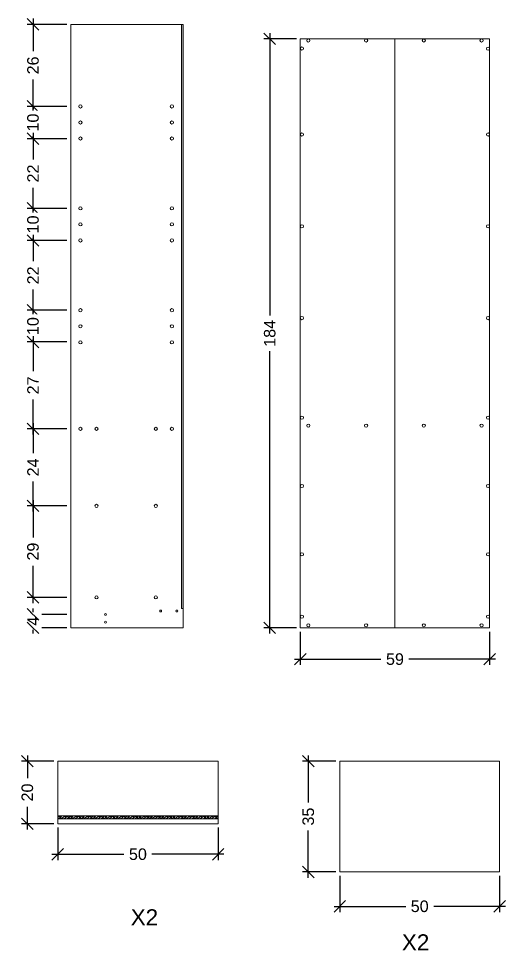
# Model space of a CAD drawing. Header units: inches. Extents: x 284 to 1896, y 202 to 1902.
# Drawn here: x 458.6 to 610.3, y 528 to 818.3 of the extents above; entities that cross this region are included whole.
import ezdxf

# ---------------------------------------------------------------- set-up
doc = ezdxf.new("R2010")
doc.units = ezdxf.units.IN
doc.header["$MEASUREMENT"] = 0
doc.layers.get('0').update_dxf_attribs({"lineweight": 20})
doc.layers.get('DEFPOINTS').update_dxf_attribs({"color": 210})
for name, color, linetype, lineweight in [('G-ANNO-TEXT', 3, 'Continuous', 18), ('quote', 5, 'Continuous', 18), ('Viti', 4, 'Continuous', 18)]:
    doc.layers.add(name, color=color, linetype=linetype, lineweight=lineweight)
doc.styles.add('ARIAL', font='Arial.ttf')
doc.dimstyles.new('TICK_36', dxfattribs={"dimtxt": 3.6, "dimasz": 3.6, "dimexe": 1.8, "dimexo": 1.2, "dimgap": 1.8, "dimtad": 0, "dimdec": 0, "dimzin": 0, "dimdsep": 46, "dimtxsty": 'ARIAL', "dimblk": 'OBLIQUE', "dimcen": 1.8, "dimdle": 1.8, "dimclrd": 256, "dimclrt": 256, "dimadec": 0, "dimazin": 0, "dimtfac": 1, "dimtdec": 0, "dimtmove": 1, "dimatfit": 3, "dimldrblk": 'OPEN90', "dimfxl": 1, "dimtfill": 1, "dimtolj": 1, "dimtzin": 0, "dimarcsym": 0})

# ---------------------------------------------------------------- blocks, each defined once
blk = doc.blocks.new('_Oblique')
at = {"color": 0, "linetype": 'ByBlock', "lineweight": -2}
blk.add_line((-0.5, -0.5), (0.5, 0.5), dxfattribs=at)
blk = doc.blocks.new('*D25')
at = {"layer": 'DEFPOINTS', "color": 0, "transparency": 16777216}
for p in [(474.83, 816.47), (463.04, 790.92), (474.83, 790.92)]:
    blk.add_point(p, dxfattribs=at)
at = {"layer": 'quote', "color": 0, "lineweight": -2, "transparency": 16777216}
for p, q in [((473.63, 816.47), (461.24, 816.47)), ((473.63, 790.92), (461.24, 790.92))]:
    blk.add_line(p, q, dxfattribs=at)
at = {"layer": 'quote', "lineweight": -2, "transparency": 16777216}
for p, q in [((463.04, 818.27), (463.04, 808.13)), ((463.04, 789.12), (463.04, 799.27))]:
    blk.add_line(p, q, dxfattribs=at)
at = {"layer": 'quote', "lineweight": -2, "transparency": 16777216, "xscale": 3.6, "yscale": 3.6, "zscale": 3.6}
for p, rotation in [((463.04, 816.47), 90), ((463.04, 790.92), 270)]:
    blk.add_blockref('_Oblique', p, dxfattribs=dict(at, rotation=rotation))
at = {"layer": 'quote', "transparency": 16777216, "insert": (463.04, 803.7), "char_height": 3.6, "attachment_point": 5, "rotation": 90, "style": 'ARIAL', "bg_fill": 3, "box_fill_scale": 1.25, "bg_fill_color": 256, "bg_fill_true_color": 13158600, "bg_fill_transparency": 0}
blk.add_mtext('\\A1;26', dxfattribs=at)
blk = doc.blocks.new('_Open90')
at = {"color": 0, "linetype": 'ByBlock', "lineweight": -2}
for p, q in [((0, 0), (-1, 0)), ((-0.5, 0.5), (0, 0)), ((0, 0), (-0.5, -0.5))]:
    blk.add_line(p, q, dxfattribs=at)
blk = doc.blocks.new('*D26')
at = {"layer": 'DEFPOINTS', "color": 0, "transparency": 16777216}
for p in [(474.83, 790.92), (474.83, 780.86)]:
    blk.add_point(p, dxfattribs=at)
at = {"layer": 'quote', "lineweight": -2, "transparency": 16777216}
for p, q in [((463.04, 790.92), (463.04, 794.52)), ((463.04, 790.92), (463.04, 790.1)), ((463.04, 780.86), (463.04, 781.69)), ((463.04, 780.86), (463.04, 777.26))]:
    blk.add_line(p, q, dxfattribs=at)
at = {"layer": 'quote', "color": 0, "lineweight": -2, "transparency": 16777216}
for p, q in [((473.63, 790.92), (461.24, 790.92)), ((473.63, 780.86), (461.24, 780.86))]:
    blk.add_line(p, q, dxfattribs=at)
at = {"layer": 'quote', "lineweight": -2, "transparency": 16777216, "xscale": 3.6, "yscale": 3.6, "zscale": 3.6}
for p, rotation in [((463.04, 790.92), 270), ((463.04, 780.86), 90)]:
    blk.add_blockref('_Oblique', p, dxfattribs=dict(at, rotation=rotation))
at = {"layer": 'quote', "transparency": 16777216, "insert": (463.04, 785.89), "char_height": 3.6, "attachment_point": 5, "rotation": 90, "style": 'ARIAL', "bg_fill": 3, "box_fill_scale": 1.25, "bg_fill_color": 256, "bg_fill_true_color": 13158600, "bg_fill_transparency": 0}
blk.add_mtext('\\A1;10', dxfattribs=at)
at = {"layer": 'DEFPOINTS', "color": 0, "transparency": 16777216}
blk.add_point((463.04, 780.86), dxfattribs=at)
blk = doc.blocks.new('*D27')
at = {"layer": 'DEFPOINTS', "color": 0, "transparency": 16777216}
for p in [(474.83, 780.86), (463.04, 759.17), (474.83, 759.17)]:
    blk.add_point(p, dxfattribs=at)
at = {"layer": 'quote', "lineweight": -2, "transparency": 16777216}
for p, q in [((463.04, 782.66), (463.04, 774.42)), ((463.04, 757.37), (463.04, 765.61))]:
    blk.add_line(p, q, dxfattribs=at)
at = {"layer": 'quote', "color": 0, "lineweight": -2, "transparency": 16777216}
for p, q in [((473.63, 780.86), (461.24, 780.86)), ((473.63, 759.17), (461.24, 759.17))]:
    blk.add_line(p, q, dxfattribs=at)
at = {"layer": 'quote', "lineweight": -2, "transparency": 16777216, "xscale": 3.6, "yscale": 3.6, "zscale": 3.6}
for p, rotation in [((463.04, 780.86), 90), ((463.04, 759.17), 270)]:
    blk.add_blockref('_Oblique', p, dxfattribs=dict(at, rotation=rotation))
at = {"layer": 'quote', "transparency": 16777216, "insert": (463.04, 770.02), "char_height": 3.6, "attachment_point": 5, "rotation": 90, "style": 'ARIAL', "bg_fill": 3, "box_fill_scale": 1.25, "bg_fill_color": 256, "bg_fill_true_color": 13158600, "bg_fill_transparency": 0}
blk.add_mtext('\\A1;22', dxfattribs=at)
blk = doc.blocks.new('*D28')
at = {"layer": 'DEFPOINTS', "color": 0, "transparency": 16777216}
for p in [(474.83, 759.17), (474.83, 749.14)]:
    blk.add_point(p, dxfattribs=at)
at = {"layer": 'quote', "lineweight": -2, "transparency": 16777216}
for p, q in [((463.04, 759.17), (463.04, 762.77)), ((463.04, 759.17), (463.04, 758.37)), ((463.04, 749.14), (463.04, 749.95)), ((463.04, 749.14), (463.04, 745.54))]:
    blk.add_line(p, q, dxfattribs=at)
at = {"layer": 'quote', "color": 0, "lineweight": -2, "transparency": 16777216}
for p, q in [((473.63, 759.17), (461.24, 759.17)), ((473.63, 749.14), (461.24, 749.14))]:
    blk.add_line(p, q, dxfattribs=at)
at = {"layer": 'quote', "lineweight": -2, "transparency": 16777216, "xscale": 3.6, "yscale": 3.6, "zscale": 3.6}
for p, rotation in [((463.04, 759.17), 270), ((463.04, 749.14), 90)]:
    blk.add_blockref('_Oblique', p, dxfattribs=dict(at, rotation=rotation))
at = {"layer": 'quote', "transparency": 16777216, "insert": (463.04, 754.16), "char_height": 3.6, "attachment_point": 5, "rotation": 90, "style": 'ARIAL', "bg_fill": 3, "box_fill_scale": 1.25, "bg_fill_color": 256, "bg_fill_true_color": 13158600, "bg_fill_transparency": 0}
blk.add_mtext('\\A1;10', dxfattribs=at)
at = {"layer": 'DEFPOINTS', "color": 0, "transparency": 16777216}
blk.add_point((463.04, 749.14), dxfattribs=at)
blk = doc.blocks.new('*D29')
at = {"layer": 'DEFPOINTS', "color": 0, "transparency": 16777216}
for p in [(474.83, 749.14), (463.04, 727.42), (474.83, 727.42)]:
    blk.add_point(p, dxfattribs=at)
at = {"layer": 'quote', "color": 0, "lineweight": -2, "transparency": 16777216}
for p, q in [((473.63, 749.14), (461.24, 749.14)), ((473.63, 727.42), (461.24, 727.42))]:
    blk.add_line(p, q, dxfattribs=at)
at = {"layer": 'quote', "lineweight": -2, "transparency": 16777216}
for p, q in [((463.04, 750.94), (463.04, 742.69)), ((463.04, 725.62), (463.04, 733.88))]:
    blk.add_line(p, q, dxfattribs=at)
at = {"layer": 'quote', "lineweight": -2, "transparency": 16777216, "xscale": 3.6, "yscale": 3.6, "zscale": 3.6}
for p, rotation in [((463.04, 749.14), 90), ((463.04, 727.42), 270)]:
    blk.add_blockref('_Oblique', p, dxfattribs=dict(at, rotation=rotation))
at = {"layer": 'quote', "transparency": 16777216, "insert": (463.04, 738.28), "char_height": 3.6, "attachment_point": 5, "rotation": 90, "style": 'ARIAL', "bg_fill": 3, "box_fill_scale": 1.25, "bg_fill_color": 256, "bg_fill_true_color": 13158600, "bg_fill_transparency": 0}
blk.add_mtext('\\A1;22', dxfattribs=at)
blk = doc.blocks.new('*D30')
at = {"layer": 'DEFPOINTS', "color": 0, "transparency": 16777216}
for p in [(474.83, 727.42), (474.83, 717.54)]:
    blk.add_point(p, dxfattribs=at)
at = {"layer": 'quote', "lineweight": -2, "transparency": 16777216}
for p, q in [((463.04, 727.42), (463.04, 731.02)), ((463.04, 727.42), (463.04, 726.69)), ((463.04, 717.54), (463.04, 718.28)), ((463.04, 717.54), (463.04, 713.94))]:
    blk.add_line(p, q, dxfattribs=at)
at = {"layer": 'quote', "color": 0, "lineweight": -2, "transparency": 16777216}
for p, q in [((473.63, 727.42), (461.24, 727.42)), ((473.63, 717.54), (461.24, 717.54))]:
    blk.add_line(p, q, dxfattribs=at)
at = {"layer": 'quote', "lineweight": -2, "transparency": 16777216, "xscale": 3.6, "yscale": 3.6, "zscale": 3.6}
for p, rotation in [((463.04, 727.42), 270), ((463.04, 717.54), 90)]:
    blk.add_blockref('_Oblique', p, dxfattribs=dict(at, rotation=rotation))
at = {"layer": 'quote', "transparency": 16777216, "insert": (463.04, 722.48), "char_height": 3.6, "attachment_point": 5, "rotation": 90, "style": 'ARIAL', "bg_fill": 3, "box_fill_scale": 1.25, "bg_fill_color": 256, "bg_fill_true_color": 13158600, "bg_fill_transparency": 0}
blk.add_mtext('\\A1;10', dxfattribs=at)
at = {"layer": 'DEFPOINTS', "color": 0, "transparency": 16777216}
blk.add_point((463.04, 717.54), dxfattribs=at)
blk = doc.blocks.new('*D31')
at = {"layer": 'DEFPOINTS', "color": 0, "transparency": 16777216}
for p in [(474.83, 717.54), (463.04, 690.47), (474.83, 690.47)]:
    blk.add_point(p, dxfattribs=at)
at = {"layer": 'quote', "color": 0, "lineweight": -2, "transparency": 16777216}
for p, q in [((473.63, 717.54), (461.24, 717.54)), ((473.63, 690.47), (461.24, 690.47))]:
    blk.add_line(p, q, dxfattribs=at)
at = {"layer": 'quote', "lineweight": -2, "transparency": 16777216}
for p, q in [((463.04, 719.34), (463.04, 708.44)), ((463.04, 688.67), (463.04, 699.58))]:
    blk.add_line(p, q, dxfattribs=at)
at = {"layer": 'quote', "lineweight": -2, "transparency": 16777216, "xscale": 3.6, "yscale": 3.6, "zscale": 3.6}
for p, rotation in [((463.04, 717.54), 90), ((463.04, 690.47), 270)]:
    blk.add_blockref('_Oblique', p, dxfattribs=dict(at, rotation=rotation))
at = {"layer": 'quote', "transparency": 16777216, "insert": (463.04, 704.01), "char_height": 3.6, "attachment_point": 5, "rotation": 90, "style": 'ARIAL', "bg_fill": 3, "box_fill_scale": 1.25, "bg_fill_color": 256, "bg_fill_true_color": 13158600, "bg_fill_transparency": 0}
blk.add_mtext('\\A1;27', dxfattribs=at)
blk = doc.blocks.new('*D32')
at = {"layer": 'DEFPOINTS', "color": 0, "transparency": 16777216}
for p in [(474.83, 690.47), (463.04, 666.47), (474.83, 666.47)]:
    blk.add_point(p, dxfattribs=at)
at = {"layer": 'quote', "lineweight": -2, "transparency": 16777216}
for p, q in [((463.04, 692.27), (463.04, 682.9)), ((463.04, 664.67), (463.04, 674.05))]:
    blk.add_line(p, q, dxfattribs=at)
at = {"layer": 'quote', "color": 0, "lineweight": -2, "transparency": 16777216}
for p, q in [((473.63, 690.47), (461.24, 690.47)), ((473.63, 666.47), (461.24, 666.47))]:
    blk.add_line(p, q, dxfattribs=at)
at = {"layer": 'quote', "lineweight": -2, "transparency": 16777216, "xscale": 3.6, "yscale": 3.6, "zscale": 3.6}
for p, rotation in [((463.04, 690.47), 90), ((463.04, 666.47), 270)]:
    blk.add_blockref('_Oblique', p, dxfattribs=dict(at, rotation=rotation))
at = {"layer": 'quote', "transparency": 16777216, "insert": (463.04, 678.47), "char_height": 3.6, "attachment_point": 5, "rotation": 90, "style": 'ARIAL', "bg_fill": 3, "box_fill_scale": 1.25, "bg_fill_color": 256, "bg_fill_true_color": 13158600, "bg_fill_transparency": 0}
blk.add_mtext('\\A1;24', dxfattribs=at)
blk = doc.blocks.new('*D33')
at = {"layer": 'DEFPOINTS', "color": 0, "transparency": 16777216}
for p in [(474.83, 666.47), (463.04, 637.97), (474.83, 637.97)]:
    blk.add_point(p, dxfattribs=at)
at = {"layer": 'quote', "lineweight": -2, "transparency": 16777216}
for p, q in [((463.04, 668.27), (463.04, 656.65)), ((463.04, 636.17), (463.04, 647.8))]:
    blk.add_line(p, q, dxfattribs=at)
at = {"layer": 'quote', "color": 0, "lineweight": -2, "transparency": 16777216}
for p, q in [((473.63, 666.47), (461.24, 666.47)), ((473.63, 637.97), (461.24, 637.97))]:
    blk.add_line(p, q, dxfattribs=at)
at = {"layer": 'quote', "lineweight": -2, "transparency": 16777216, "xscale": 3.6, "yscale": 3.6, "zscale": 3.6}
for p, rotation in [((463.04, 666.47), 90), ((463.04, 637.97), 270)]:
    blk.add_blockref('_Oblique', p, dxfattribs=dict(at, rotation=rotation))
at = {"layer": 'quote', "transparency": 16777216, "insert": (463.04, 652.22), "char_height": 3.6, "attachment_point": 5, "rotation": 90, "style": 'ARIAL', "bg_fill": 3, "box_fill_scale": 1.25, "bg_fill_color": 256, "bg_fill_true_color": 13158600, "bg_fill_transparency": 0}
blk.add_mtext('\\A1;29', dxfattribs=at)
blk = doc.blocks.new('*D34')
at = {"layer": 'DEFPOINTS', "color": 0, "transparency": 16777216}
for p in [(474.83, 632.67), (474.83, 628.47)]:
    blk.add_point(p, dxfattribs=at)
at = {"layer": 'quote', "lineweight": -2, "transparency": 16777216}
blk.add_line((463.04, 626.67), (463.04, 634.47), dxfattribs=at)
at = {"layer": 'quote', "color": 0, "lineweight": -2, "transparency": 16777216}
for p, q in [((473.63, 632.67), (461.24, 632.67)), ((473.63, 628.47), (461.24, 628.47))]:
    blk.add_line(p, q, dxfattribs=at)
at = {"layer": 'quote', "transparency": 16777216, "insert": (463.04, 630.57), "char_height": 3.6, "attachment_point": 5, "rotation": 90, "style": 'ARIAL', "bg_fill": 3, "box_fill_scale": 1.25, "bg_fill_color": 256, "bg_fill_true_color": 13158600, "bg_fill_transparency": 0}
blk.add_mtext('\\A1;4', dxfattribs=at)
at = {"layer": 'DEFPOINTS', "color": 0, "transparency": 16777216}
blk.add_point((463.04, 632.67), dxfattribs=at)
at = {"layer": 'quote', "lineweight": -2, "transparency": 16777216, "xscale": 3.6, "yscale": 3.6, "zscale": 3.6}
for p, rotation in [((463.04, 632.67), 90), ((463.04, 628.47), 270)]:
    blk.add_blockref('_Oblique', p, dxfattribs=dict(at, rotation=rotation))
blk = doc.blocks.new('*D44')
at = {"layer": 'DEFPOINTS', "color": 0, "transparency": 16777216}
for p in [(546.35, 811.97), (536.83, 628.47), (546.35, 628.47)]:
    blk.add_point(p, dxfattribs=at)
at = {"layer": 'quote', "lineweight": -2, "transparency": 16777216}
for p, q in [((536.83, 813.77), (536.83, 725.83)), ((536.83, 626.67), (536.83, 714.62))]:
    blk.add_line(p, q, dxfattribs=at)
at = {"layer": 'quote', "color": 0, "lineweight": -2, "transparency": 16777216}
for p, q in [((545.15, 811.97), (535.03, 811.97)), ((545.15, 628.47), (535.03, 628.47))]:
    blk.add_line(p, q, dxfattribs=at)
at = {"layer": 'quote', "lineweight": -2, "transparency": 16777216, "xscale": 3.6, "yscale": 3.6, "zscale": 3.6}
for p, rotation in [((536.83, 811.97), 90), ((536.83, 628.47), 270)]:
    blk.add_blockref('_Oblique', p, dxfattribs=dict(at, rotation=rotation))
at = {"layer": 'quote', "transparency": 16777216, "insert": (536.83, 720.22), "char_height": 3.6, "attachment_point": 5, "rotation": 90, "style": 'ARIAL', "bg_fill": 3, "box_fill_scale": 1.25, "bg_fill_color": 256, "bg_fill_true_color": 13158600, "bg_fill_transparency": 0}
blk.add_mtext('\\A1;184', dxfattribs=at)
blk = doc.blocks.new('*D45')
at = {"layer": 'DEFPOINTS', "color": 0, "transparency": 16777216}
for p in [(548.84, 586.92), (558.66, 586.92), (558.66, 552.42)]:
    blk.add_point(p, dxfattribs=at)
at = {"layer": 'quote', "color": 0, "lineweight": -2, "transparency": 16777216}
for p, q in [((557.46, 586.92), (547.04, 586.92)), ((557.46, 552.42), (547.04, 552.42))]:
    blk.add_line(p, q, dxfattribs=at)
at = {"layer": 'quote', "lineweight": -2, "transparency": 16777216}
for p, q in [((548.84, 588.72), (548.84, 574.02)), ((548.84, 550.62), (548.84, 565.32))]:
    blk.add_line(p, q, dxfattribs=at)
at = {"layer": 'quote', "lineweight": -2, "transparency": 16777216, "xscale": 3.6, "yscale": 3.6, "zscale": 3.6}
for p, rotation in [((548.84, 586.92), 90), ((548.84, 552.42), 270)]:
    blk.add_blockref('_Oblique', p, dxfattribs=dict(at, rotation=rotation))
at = {"layer": 'quote', "transparency": 16777216, "insert": (548.84, 569.67), "char_height": 3.6, "attachment_point": 5, "rotation": 90, "style": 'ARIAL', "bg_fill": 3, "box_fill_scale": 1.25, "bg_fill_color": 256, "bg_fill_true_color": 13158600, "bg_fill_transparency": 0}
blk.add_mtext('\\A1;35', dxfattribs=at)
blk = doc.blocks.new('*D48')
at = {"layer": 'DEFPOINTS', "color": 0, "transparency": 16777216}
for p in [(461.28, 586.92), (470.73, 586.92), (470.73, 567.42)]:
    blk.add_point(p, dxfattribs=at)
at = {"layer": 'quote', "color": 0, "lineweight": -2, "transparency": 16777216}
for p, q in [((469.53, 586.92), (459.48, 586.92)), ((469.53, 567.42), (459.48, 567.42))]:
    blk.add_line(p, q, dxfattribs=at)
at = {"layer": 'quote', "lineweight": -2, "transparency": 16777216}
for p, q in [((461.28, 588.72), (461.28, 581.6)), ((461.28, 565.62), (461.28, 572.74))]:
    blk.add_line(p, q, dxfattribs=at)
at = {"layer": 'quote', "lineweight": -2, "transparency": 16777216, "xscale": 3.6, "yscale": 3.6, "zscale": 3.6}
for p, rotation in [((461.28, 586.92), 90), ((461.28, 567.42), 270)]:
    blk.add_blockref('_Oblique', p, dxfattribs=dict(at, rotation=rotation))
at = {"layer": 'quote', "transparency": 16777216, "insert": (461.28, 577.17), "char_height": 3.6, "attachment_point": 5, "rotation": 90, "style": 'ARIAL', "bg_fill": 3, "box_fill_scale": 1.25, "bg_fill_color": 256, "bg_fill_true_color": 13158600, "bg_fill_transparency": 0}
blk.add_mtext('\\A1;20', dxfattribs=at)
blk = doc.blocks.new('*D49')
at = {"layer": 'DEFPOINTS', "color": 0, "transparency": 16777216}
for p in [(470.73, 567.42), (520.73, 567.42), (470.73, 557.93)]:
    blk.add_point(p, dxfattribs=at)
at = {"layer": 'quote', "color": 0, "lineweight": -2, "transparency": 16777216}
for p, q in [((470.73, 566.22), (470.73, 556.13)), ((520.73, 566.22), (520.73, 556.13))]:
    blk.add_line(p, q, dxfattribs=at)
at = {"layer": 'quote', "lineweight": -2, "transparency": 16777216}
for p, q in [((468.93, 557.93), (491.38, 557.93)), ((522.53, 557.93), (500.08, 557.93))]:
    blk.add_line(p, q, dxfattribs=at)
at = {"layer": 'quote', "lineweight": -2, "transparency": 16777216, "xscale": 3.6, "yscale": 3.6, "zscale": 3.6, "rotation": 180}
blk.add_blockref('_Oblique', (470.73, 557.93), dxfattribs=at)
at = {"layer": 'quote', "lineweight": -2, "transparency": 16777216, "xscale": 3.6, "yscale": 3.6, "zscale": 3.6}
blk.add_blockref('_Oblique', (520.73, 557.93), dxfattribs=at)
at = {"layer": 'quote', "transparency": 16777216, "insert": (495.73, 557.93), "char_height": 3.6, "attachment_point": 5, "style": 'ARIAL', "bg_fill": 3, "box_fill_scale": 1.25, "bg_fill_color": 256, "bg_fill_true_color": 13158600, "bg_fill_transparency": 0}
blk.add_mtext('\\A1;50', dxfattribs=at)
blk = doc.blocks.new('*D50')
at = {"layer": 'DEFPOINTS', "color": 0, "transparency": 16777216}
for p in [(558.66, 552.42), (608.46, 552.42), (558.66, 541.7)]:
    blk.add_point(p, dxfattribs=at)
at = {"layer": 'quote', "color": 0, "lineweight": -2, "transparency": 16777216}
for p, q in [((558.66, 551.22), (558.66, 539.9)), ((608.46, 551.22), (608.46, 539.9))]:
    blk.add_line(p, q, dxfattribs=at)
at = {"layer": 'quote', "lineweight": -2, "transparency": 16777216}
for p, q in [((556.86, 541.7), (579.21, 541.7)), ((610.26, 541.7), (587.92, 541.7))]:
    blk.add_line(p, q, dxfattribs=at)
at = {"layer": 'quote', "lineweight": -2, "transparency": 16777216, "xscale": 3.6, "yscale": 3.6, "zscale": 3.6, "rotation": 180}
blk.add_blockref('_Oblique', (558.66, 541.7), dxfattribs=at)
at = {"layer": 'quote', "lineweight": -2, "transparency": 16777216, "xscale": 3.6, "yscale": 3.6, "zscale": 3.6}
blk.add_blockref('_Oblique', (608.46, 541.7), dxfattribs=at)
at = {"layer": 'quote', "transparency": 16777216, "insert": (583.56, 541.7), "char_height": 3.6, "attachment_point": 5, "style": 'ARIAL', "bg_fill": 3, "box_fill_scale": 1.25, "bg_fill_color": 256, "bg_fill_true_color": 13158600, "bg_fill_transparency": 0}
blk.add_mtext('\\A1;50', dxfattribs=at)
blk = doc.blocks.new('*D83')
at = {"layer": 'DEFPOINTS', "color": 0, "transparency": 16777216}
for p in [(546.35, 628.47), (605.35, 628.47), (605.35, 618.71)]:
    blk.add_point(p, dxfattribs=at)
at = {"layer": 'quote', "color": 0, "lineweight": -2, "transparency": 16777216}
for p, q in [((546.35, 627.27), (546.35, 616.91)), ((605.35, 627.27), (605.35, 616.91))]:
    blk.add_line(p, q, dxfattribs=at)
at = {"layer": 'quote', "lineweight": -2, "transparency": 16777216}
for p, q in [((544.55, 618.71), (571.49, 618.71)), ((607.15, 618.71), (580.2, 618.71))]:
    blk.add_line(p, q, dxfattribs=at)
at = {"layer": 'quote', "lineweight": -2, "transparency": 16777216, "xscale": 3.6, "yscale": 3.6, "zscale": 3.6, "rotation": 180}
blk.add_blockref('_Oblique', (546.35, 618.71), dxfattribs=at)
at = {"layer": 'quote', "lineweight": -2, "transparency": 16777216, "xscale": 3.6, "yscale": 3.6, "zscale": 3.6}
blk.add_blockref('_Oblique', (605.35, 618.71), dxfattribs=at)
at = {"layer": 'quote', "transparency": 16777216, "insert": (575.85, 618.71), "char_height": 3.6, "attachment_point": 5, "style": 'ARIAL', "bg_fill": 3, "box_fill_scale": 1.25, "bg_fill_color": 256, "bg_fill_true_color": 13158600, "bg_fill_transparency": 0}
blk.add_mtext('\\A1;59', dxfattribs=at)

msp = doc.modelspace()

# ---------------------------------------------------------------- hatches: boundary and pattern name
h = msp.add_hatch()
h.set_pattern_fill('ANSI38', color=256, scale=5)
h.set_pattern_definition([(45, (-6.2505, -153.97353), (-0.44194174, 0.44194174), []), (135, (-6.2505, -153.97353), (-1.3258252, 0.44194174), [1.5625, -0.9375])])
h.paths.add_polyline_path([(509.83, 816.47), (509.33, 816.47), (509.33, 634.47), (509.83, 634.47)])
h = msp.add_hatch()
h.set_pattern_fill('ANSI38', color=256, scale=5)
h.set_pattern_definition([(45, (-254.99106, -176.5715), (-0.44194174, 0.44194174), []), (135, (-254.99106, -176.5715), (-1.3258252, 0.44194174), [1.5625, -0.9375])])
h.paths.add_polyline_path([(520.73, 568.92), (520.73, 569.92), (470.73, 569.92), (470.73, 568.92)])

# ---------------------------------------------------------------- linework, layer by layer
for p, q in [((474.83, 816.47), (509.83, 816.47)), ((474.83, 628.47), (474.83, 816.47)), ((509.83, 816.47), (509.83, 628.47)), ((546.35, 811.97), (605.35, 811.97)), ((546.35, 811.97), (546.35, 628.47)), ((546.35, 811.97), (548.85, 811.97)), ((575.85, 811.97), (575.85, 628.47)), ((605.35, 811.97), (605.35, 628.47)), ((509.83, 628.47), (474.83, 628.47)), ((470.73, 567.42), (470.73, 586.92)), ((470.73, 586.92), (520.73, 586.92)), ((520.73, 586.92), (520.73, 567.42)), ((558.66, 552.42), (558.66, 586.92)), ((608.46, 552.42), (608.46, 586.92)), ((520.73, 568.92), (520.73, 569.92)), ((520.73, 567.42), (470.73, 567.42)), ((608.46, 552.42), (558.66, 552.42))]:
    msp.add_line(p, q)
msp.add_lwpolyline([(509.33, 816.47), (509.83, 816.47), (509.83, 634.47), (509.33, 634.47)], close=True)
for points in [[(605.35, 628.47), (546.35, 628.47)], [(558.66, 586.92), (608.46, 586.92)]]:
    msp.add_lwpolyline(points)
at = {"layer": 'quote'}
for p, q in [((509.83, 816.47), (509.33, 816.47)), ((509.33, 816.47), (509.33, 634.47)), ((509.33, 634.47), (509.83, 634.47))]:
    msp.add_line(p, q, dxfattribs=at)
at = {"layer": 'Viti'}
for centre, radius in [((548.85, 811.47), 0.5), ((566.85, 811.47), 0.5), ((584.85, 811.47), 0.5), ((602.85, 811.47), 0.5), ((546.85, 808.97), 0.5), ((604.85, 808.91), 0.5), ((477.83, 790.92), 0.5), ((506.33, 790.92), 0.5), ((477.83, 785.92), 0.5), ((506.33, 785.92), 0.5), ((477.83, 780.92), 0.5), ((506.33, 780.92), 0.5), ((546.85, 782.17), 0.5), ((604.85, 782.17), 0.5), ((477.83, 759.17), 0.5), ((506.33, 759.17), 0.5), ((477.83, 754.17), 0.5), ((506.33, 754.17), 0.5), ((546.85, 753.57), 0.5), ((604.85, 753.57), 0.5), ((477.83, 749.17), 0.5), ((506.33, 749.17), 0.5), ((477.83, 727.42), 0.5), ((506.33, 727.42), 0.5), ((477.83, 722.42), 0.5), ((506.33, 722.42), 0.5), ((546.85, 724.97), 0.5), ((604.85, 724.97), 0.5), ((477.83, 717.42), 0.5), ((506.33, 717.42), 0.5), ((546.85, 693.97), 0.5), ((604.85, 693.97), 0.5), ((477.83, 690.47), 0.5), ((482.83, 690.47), 0.5), ((501.33, 690.47), 0.5), ((506.33, 690.47), 0.5), ((548.85, 691.47), 0.5), ((566.85, 691.47), 0.5), ((584.85, 691.47), 0.5), ((602.85, 691.47), 0.5), ((546.85, 672.67), 0.5), ((604.85, 672.67), 0.5), ((482.83, 666.47), 0.5), ((501.33, 666.47), 0.5), ((546.85, 651.37), 0.5), ((604.85, 651.37), 0.5), ((482.83, 637.97), 0.5), ((501.33, 637.97), 0.5), ((485.64, 632.67), 0.3), ((502.83, 633.72), 0.3), ((507.83, 633.72), 0.3), ((485.64, 630.27), 0.3), ((546.85, 631.97), 0.5), ((604.85, 631.97), 0.5), ((548.85, 629.26), 0.5), ((566.85, 629.26), 0.5), ((584.85, 629.26), 0.5), ((602.85, 629.26), 0.5)]:
    msp.add_circle(centre, radius, dxfattribs=at)

# ---------------------------------------------------------------- texts
at = {"layer": 'G-ANNO-TEXT', "char_height": 5, "attachment_point": 1, "style": 'ARIAL'}
for insert in [(493.5, 540.8), (578.01, 532.99)]:
    msp.add_mtext_dynamic_manual_height_columns('{\\fArial|b0|i0|c0|p0;X2}', width=9, gutter_width=2.5, heights=[0], dxfattribs=dict(at, insert=insert))

# ---------------------------------------------------------------- next in the draw order: dimensions: what is measured, and where the dimension line sits
at = {"layer": 'quote'}
for base, p1, p2, picture, middle in [((463.04, 790.92), (474.83, 816.47), (474.83, 790.92), '*D25', (463.04, 803.7)), ((536.82690464, 628.47358529), (546.34512504, 811.97358529), (546.34512504, 628.47358529), '*D44', (536.82690464, 720.22358529)), ((461.28176535, 586.92055096), (470.73026342, 567.42055096), (470.73026342, 586.92055096), '*D48', (461.28176535, 577.17055096)), ((548.84325441, 586.92055096), (558.66344853, 552.42055096), (558.66344853, 586.92055096), '*D45', (548.84325441, 569.67055096))]:
    dim = msp.add_linear_dim(base=base, p1=p1, p2=p2, angle=90, dimstyle='TICK_36', dxfattribs=at)
    dim.commit()
    dim.dimension.update_dxf_attribs({"geometry": picture, "text_midpoint": middle})
dim = msp.add_linear_dim(base=(463.04, 632.67), p1=(474.83, 628.47), p2=(474.83, 632.67), angle=90, dimstyle='TICK_36', dxfattribs=at)
dim.commit()
dim.dimension.update_dxf_attribs({"geometry": '*D34', "text_midpoint": (463.04, 630.57), "dimtype": 160})

# ---------------------------------------------------------------- next in the draw order: linework, layer by layer
for p, q in [((520.73, 569.92), (470.73, 569.92)), ((470.73, 568.92), (520.73, 568.92))]:
    msp.add_line(p, q)

# ---------------------------------------------------------------- next in the draw order: dimensions: what is measured, and where the dimension line sits
dim = msp.add_linear_dim(base=(463.04, 780.86), p1=(474.83, 790.92), p2=(474.83, 780.86), angle=90, dimstyle='TICK_36', dxfattribs=at)
dim.commit()
dim.dimension.update_dxf_attribs({"geometry": '*D26', "text_midpoint": (463.04, 785.89)})
for base, p1, p2, picture, middle in [((605.35, 618.71), (546.35, 628.47), (605.35, 628.47), '*D83', (575.85, 618.71)), ((470.73, 557.93), (520.73, 567.42), (470.73, 567.42), '*D49', (495.73, 557.93)), ((558.66, 541.7), (608.46, 552.42), (558.66, 552.42), '*D50', (583.56, 541.7))]:
    dim = msp.add_linear_dim(base=base, p1=p1, p2=p2, dimstyle='TICK_36', dxfattribs=at)
    dim.commit()
    dim.dimension.update_dxf_attribs({"geometry": picture, "text_midpoint": middle})

# ---------------------------------------------------------------- next in the draw order: linework, layer by layer
msp.add_line((470.73, 567.42), (470.73, 568.92))

# ---------------------------------------------------------------- next in the draw order: dimensions: what is measured, and where the dimension line sits
dim = msp.add_linear_dim(base=(463.04, 759.17), p1=(474.83, 780.86), p2=(474.83, 759.17), angle=90, dimstyle='TICK_36', dxfattribs=at)
dim.commit()
dim.dimension.update_dxf_attribs({"geometry": '*D27', "text_midpoint": (463.04, 770.02)})

# ---------------------------------------------------------------- next in the draw order: dimensions: what is measured, and where the dimension line sits
dim = msp.add_linear_dim(base=(463.04, 749.14), p1=(474.83, 759.17), p2=(474.83, 749.14), angle=90, dimstyle='TICK_36', dxfattribs=at)
dim.commit()
dim.dimension.update_dxf_attribs({"geometry": '*D28', "text_midpoint": (463.04, 754.16)})

# ---------------------------------------------------------------- next in the draw order: dimensions: what is measured, and where the dimension line sits
dim = msp.add_linear_dim(base=(463.04, 727.42), p1=(474.83, 749.14), p2=(474.83, 727.42), angle=90, dimstyle='TICK_36', dxfattribs=at)
dim.commit()
dim.dimension.update_dxf_attribs({"geometry": '*D29', "text_midpoint": (463.04, 738.28)})

# ---------------------------------------------------------------- next in the draw order: dimensions: what is measured, and where the dimension line sits
dim = msp.add_linear_dim(base=(463.04, 717.54), p1=(474.83, 727.42), p2=(474.83, 717.54), angle=90, dimstyle='TICK_36', dxfattribs=at)
dim.commit()
dim.dimension.update_dxf_attribs({"geometry": '*D30', "text_midpoint": (463.04, 722.48)})

# ---------------------------------------------------------------- next in the draw order: dimensions: what is measured, and where the dimension line sits
dim = msp.add_linear_dim(base=(463.04, 690.47), p1=(474.83, 717.54), p2=(474.83, 690.47), angle=90, dimstyle='TICK_36', dxfattribs=at)
dim.commit()
dim.dimension.update_dxf_attribs({"geometry": '*D31', "text_midpoint": (463.04, 704.01)})

# ---------------------------------------------------------------- next in the draw order: dimensions: what is measured, and where the dimension line sits
dim = msp.add_linear_dim(base=(463.04, 666.47), p1=(474.83, 690.47), p2=(474.83, 666.47), angle=90, dimstyle='TICK_36', dxfattribs=at)
dim.commit()
dim.dimension.update_dxf_attribs({"geometry": '*D32', "text_midpoint": (463.04, 678.47)})

# ---------------------------------------------------------------- next in the draw order: dimensions: what is measured, and where the dimension line sits
dim = msp.add_linear_dim(base=(463.03522241, 637.97358529), p1=(474.82819972, 666.47358529), p2=(474.82819972, 637.97358529), angle=90, dimstyle='TICK_36', dxfattribs=at)
dim.commit()
dim.dimension.update_dxf_attribs({"geometry": '*D33', "text_midpoint": (463.03522241, 652.22358529)})

doc.saveas('drawing.dxf')
